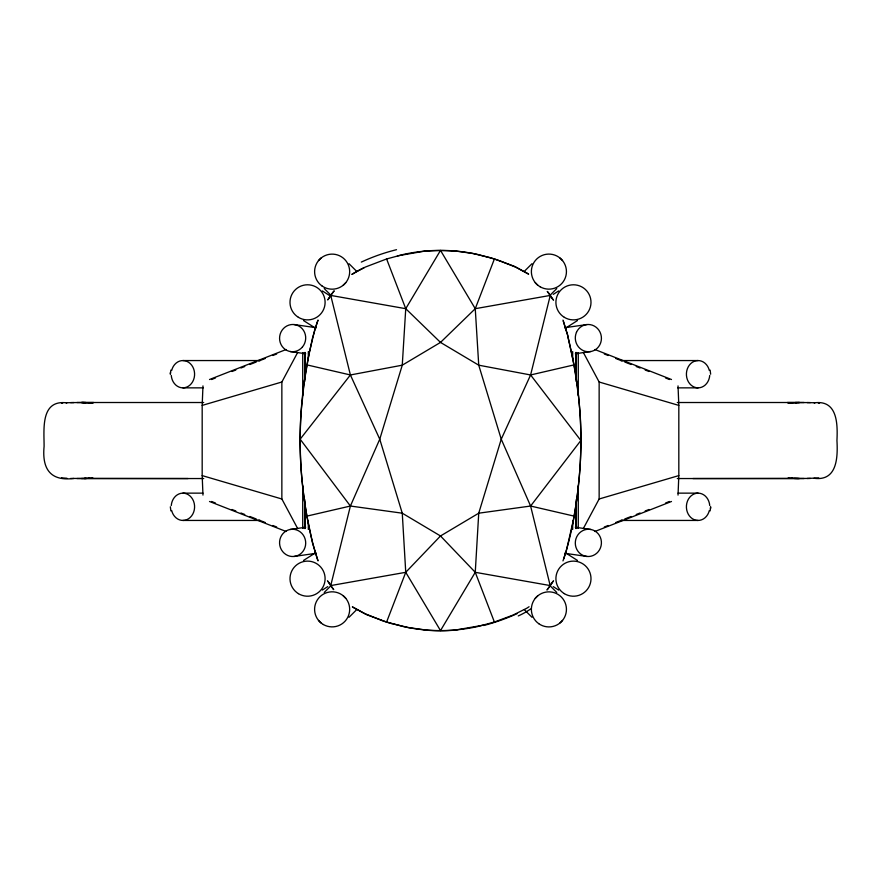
<?xml version="1.0" encoding="UTF-8"?>
<svg xmlns="http://www.w3.org/2000/svg" width="881" height="881" viewBox="0 0 881 881"><rect width="100%" height="100%" fill="white"/><g stroke="black" fill="none" stroke-linecap="round" stroke-linejoin="round"><path stroke-width="1.32" d="M305.002 528.578L305.123 523.193M575.877 357.807L575.998 352.422M202.971 495.089L202.178 475.597L202.178 405.403L202.971 385.911M678.029 495.089L678.822 475.597L678.822 405.403L678.029 385.911M529.074 606.723A73.057 64.776 -33.1 0 1 526.816 608.22L512.874 615.158L494.395 622.03L475.255 572.309L478.735 513.194L501.245 439.19L530.604 374.965L550.262 295.421L547.398 291.556M351.904 274.299L365.329 267.064L386.605 258.97L405.745 308.691L402.265 365.186L379.755 439.19L350.396 506.035L330.738 585.579L333.602 589.444M170.485 372.289L170.341 374.205L170.859 370.108M301.093 412.121L304.187 382.112L309.484 351.387M710.515 508.711L710.659 506.795L710.141 510.892M318.03 560.889L312.557 543.159L306.929 516.112A364.525 310.53 85 0 1 300.102 439.19A364.778 310.773 -84.8 0 1 306.94 364.888L307.744 360.406M573.256 520.594L574.071 516.112A364.646 310.652 -84.9 0 0 580.898 440.5A364.646 310.652 84.9 0 0 574.06 364.888L567.243 333.348M307.788 360.23L312.557 337.841L317.138 322.501M573.212 520.77L566.384 550.581M309.616 351.178L314.616 330.408M303.769 353.677L303.956 352.896M577.044 528.104L577.231 527.323M314.77 329.879L318.03 320.111M566.23 551.11L563.697 558.928M562.97 560.889C573.057 531.265 577.407 499.968 579.907 468.868A281.149 189.624 -90 0 0 579.995 412.121L578.399 394.963M317.325 321.972L317.898 320.409M546.914 590.006A73.057 64.776 -33.1 0 0 550.173 585.535L530.604 506.035L501.245 439.19L478.735 365.186L475.255 308.691L494.395 258.97L514.207 266.238L528.501 273.98M352.499 607.02L366.793 614.762L386.605 622.03L405.745 572.309L440.5 535.967L478.735 513.194L530.604 506.035L574.071 516.112M297.657 528.534L281.854 498.987L281.854 382.013L297.657 352.466M583.343 528.534L599.146 498.987L599.146 382.013L583.343 352.466M328.15 299.309L330.738 295.421L405.745 308.691L440.5 250.402A153.085 135.751 9 0 1 477.755 254.466L494.395 258.97M552.85 581.691L550.262 585.579L475.255 572.309L440.5 630.598A153.085 135.751 9 0 1 403.245 626.534L386.605 622.03M553.51 580.645L548.643 587.88A62.573 46.319 -59.8 0 1 547.376 589.609M327.721 299.981L332.544 292.866A62.892 46.671 -59.8 0 1 333.866 291.248M530.604 506.035L580.854 440.5L530.604 374.965L478.735 365.186L440.5 342.412L405.745 308.691M334.185 290.785L330.738 295.421L350.396 374.965L379.755 439.19L402.265 513.194L405.745 572.309L440.5 630.598A153.085 135.751 -9 0 0 477.755 626.534L494.395 622.03M552.85 299.309L550.262 295.421L475.255 308.691L440.5 342.412L402.265 365.186L350.396 374.965L300.146 439.19L350.396 506.035L402.265 513.194L440.5 535.967L475.255 572.309M318.481 260.567L321.014 258.023M345.748 282.702L343.216 285.235M535.252 598.298L537.784 595.765M562.519 620.433L559.986 622.977M524.393 271.282L531.981 263.716M549.931 295.377L556.759 288.561M324.241 592.439L331.069 585.623M349.019 617.284L356.607 609.718M553.235 294.375L558.664 290.928M565.272 328.305L577.462 320.563M303.538 560.437L315.728 552.695M322.336 590.072L327.765 586.625M209.513 379.513L286.127 349.515M211.561 379.513L215.393 378.004M231.989 371.507L235.822 370.009M240.931 368.005L244.764 366.507M249.863 364.514L256.25 362.014M258.805 361.012L265.192 358.512M272.846 355.506L276.678 354.008M604.322 526.992L608.154 525.494M615.808 522.488L622.195 519.988M624.75 518.986L631.137 516.486M636.236 514.493L640.069 512.995M645.178 510.991L649.011 509.493M665.607 502.996L669.439 501.487M594.873 531.485L671.487 501.487M386.605 258.97L403.245 254.477A153.085 135.751 -9 0 1 440.5 250.391L475.255 308.691M202.178 405.403L281.854 382.013M599.146 498.987L678.822 475.597M397.419 255.875L424.345 251.173M483.581 625.125L456.655 629.827M530.604 374.965L574.071 364.888M306.929 516.112L350.396 506.035M405.745 572.309L330.738 585.579L328.15 581.691M66.416 402.793C40.317 399.776 44.149 429.554 44.094 446.381C41.936 468.659 50.14 481.466 73.861 478.46M814.011 478.273C837.413 481.478 837.853 456.997 836.95 440.511C837.699 424.389 837.677 399.842 814.584 402.793M564.996 327.688L587.032 324.527M575.293 353.755L590.909 351.519M290.091 529.481L305.707 527.245M293.968 556.473A13.644 13.05 81.9 0 0 303.218 535.031A13.644 13.05 81.9 0 0 280.709 537.157A13.644 13.05 81.9 0 0 293.968 556.473L316.004 553.312M62.683 403.113L61.461 403.201M788.451 403.113L792.768 402.76M788.165 403.113L799.519 402.507L795.609 402.507M88.794 478.24L92.835 477.92M818.735 477.92L807.139 478.46M66.009 402.793L66.989 402.76M88.232 478.273L89.102 478.24M66.582 402.76L73.861 402.584M84.565 478.449L88.541 478.273M795.312 402.573L796.435 402.584M85.688 478.449L84.246 478.449M81.481 478.526L86.668 478.46M787.339 402.507L810.432 402.584M819.539 403.201L818.317 403.113M182.907 360.56L260.192 360.549M620.808 360.549L698.093 360.56M182.907 387.86L203.247 387.86M677.753 387.86L698.093 387.86M70.568 402.584L93.661 402.507M76.922 402.507L203.709 402.518M804.078 402.507L677.291 402.518M92.835 403.113L82.506 402.507M807.139 402.584L814.418 402.76M70.568 478.449L188.049 478.548M76.922 478.526L203.709 478.548M677.291 478.548L804.078 478.526M692.951 478.548L810.432 478.449M182.907 493.14L202.949 493.14M678.051 493.14L698.093 493.14M182.907 520.44L260.148 520.451M620.852 520.451L698.093 520.44M792.46 478.273L799.519 478.526M61.472 477.832L66.989 478.273M794.332 478.46L798.494 478.526M814.011 402.76L814.991 402.793M88.232 402.76L92.549 403.113M791.898 478.24L792.768 478.273M788.165 477.92L792.206 478.24M456.655 251.173L472.811 253.475L489.561 257.505A161.322 126.379 23.6 0 1 499.329 260.666M424.345 629.827L408.189 627.525L391.428 623.495M293.968 324.527L316.004 327.688M290.091 351.519L305.707 353.755M575.293 527.245L590.909 529.481A13.644 13.05 -81.9 0 1 598.188 551.737A13.644 13.05 -81.9 0 1 575.998 547.442A13.644 13.05 -81.9 0 1 590.909 529.481M564.996 553.312L587.032 556.473M306.929 364.888L350.396 374.965M599.146 382.013L678.822 405.403M202.178 475.597L281.854 498.987M499.34 260.6L516.233 267.395L528.6 274.145M381.66 620.4L364.767 613.605L352.4 606.855M594.873 349.515L671.487 379.513M604.322 354.008L608.154 355.506M615.808 358.512L622.195 361.012M624.75 362.014L631.137 364.514M636.236 366.507L640.069 368.005M645.178 370.009L649.011 371.507M665.607 378.004L669.439 379.513M211.561 501.487L215.393 502.996M231.989 509.493L235.822 510.991M240.931 512.995L244.764 514.493M249.863 516.486L256.25 518.986M258.805 519.988L265.192 522.488M272.846 525.494L276.678 526.992M209.513 501.487L286.127 531.485M322.336 290.928L330.485 296.104M303.538 320.563L315.728 328.305M565.272 552.695L577.462 560.437M553.235 586.625L558.664 590.072M559.986 258.023L562.519 260.567M537.784 285.235L535.252 282.702M343.216 595.765L345.748 598.298M321.014 622.977L318.481 620.433M349.019 263.716L356.607 271.282M324.241 288.561L331.069 295.377M549.931 585.623L556.759 592.439M524.393 609.718L531.981 617.284M548.643 293.109L553.51 300.355M327.49 580.645L332.357 587.88A63.014 46.979 59.9 0 0 333.624 589.609M562.97 320.111L568.102 336.806M317.843 560.426C308.141 530.869 303.493 499.813 301.093 468.879M563.4 321.301L567.177 333.547M577.044 352.896L577.231 353.677M303.769 527.323L303.956 528.104M710.141 370.108L710.659 374.205M170.859 510.892L170.341 506.795M575.877 523.193L575.998 528.578M305.002 352.422L305.123 357.807M578.277 352.62L578.277 395.184M578.277 485.816L578.277 528.38M576.229 352.62L576.229 381.462M576.229 499.538L576.229 528.38M575.998 352.543L575.998 374.535M575.998 506.465L575.998 528.457M572.672 351.541L572.672 360.076M572.672 520.924L572.672 529.459M308.328 351.541L308.328 360.076M308.328 520.924L308.328 529.459M305.002 352.543L305.002 374.535M305.002 506.465L305.002 528.457M304.771 352.62L304.771 381.462M304.771 499.538L304.771 528.38M302.723 352.62L302.723 395.184M302.723 485.816L302.723 528.38M361.32 262.086A156.774 126.567 -24.5 0 1 396.516 249.697M352.158 274.299A64.203 50.547 -23.8 0 1 363.974 267.747M391.417 623.561A161.851 127.305 23.7 0 1 381.638 620.455M517.191 613.594A160.408 126.258 -23.6 0 1 483.647 625.51M456.677 629.981A133.494 104.685 0 0 1 424.323 629.992M530.692 608.947A65.062 54.853 -22.5 0 1 518.259 615.94M567.882 336.872A305.311 210.273 79.9 0 1 578.211 394.963M547.321 291.446A62.43 45.999 59.8 0 1 548.61 293.131M424.367 251.327A133.174 103.87 0 0 1 456.633 251.327M301.159 468.868A289.177 200.394 90 0 1 301.159 412.132M171.674 370.449A13.644 11.684 -90 0 1 190.252 363.589A13.644 11.684 -90 0 1 188.413 386.241A13.644 11.684 -90 0 1 171.266 375.438M171.266 505.562A13.644 11.684 -90 0 1 188.413 494.759A13.644 11.684 -90 0 1 190.252 517.411A13.644 11.684 -90 0 1 171.674 510.551M709.326 510.551A13.644 11.684 -90 0 1 690.748 517.411A13.644 11.684 -90 0 1 692.587 494.759A13.644 11.684 -90 0 1 709.734 505.562M709.734 375.438A13.644 11.684 -90 0 1 692.587 386.241A13.644 11.684 -90 0 1 690.748 363.589A13.644 11.684 -90 0 1 709.326 370.449M86.03 402.584L81.481 402.507L86.03 402.584M321.983 285.94A17.532 17.532 0 0 0 349.592 273.297A17.532 17.532 0 0 0 324.836 255.71A17.532 17.532 0 0 0 321.983 285.94M298.373 317.303A17.554 17.554 0 0 0 325.1 302.8A17.554 17.554 0 0 0 299.177 286.909A17.554 17.554 0 0 0 298.373 317.303M564.336 317.336A17.554 17.554 0 0 0 590.997 302.734A17.554 17.554 0 0 0 565.018 286.942A17.554 17.554 0 0 0 564.336 317.336M540.108 286.777A17.532 17.532 0 0 0 566.439 271.656A17.532 17.532 0 0 0 540.174 256.415A17.532 17.532 0 0 0 540.108 286.777M538.754 623.682A17.532 17.532 0 0 0 566.362 611.029A17.532 17.532 0 0 0 541.606 593.442A17.532 17.532 0 0 0 538.754 623.682M564.28 593.629A17.554 17.554 0 0 0 590.997 579.125A17.554 17.554 0 0 0 565.073 563.245A17.554 17.554 0 0 0 564.28 593.629M298.428 593.662A17.554 17.554 0 0 0 325.1 579.059A17.554 17.554 0 0 0 299.122 563.267A17.554 17.554 0 0 0 298.428 593.662M323.338 624.519A17.532 17.532 0 0 0 349.669 609.388A17.532 17.532 0 0 0 323.393 594.146A17.532 17.532 0 0 0 323.338 624.519M302.458 346.971A13.644 13.05 -81.9 0 0 295.168 324.704A13.644 13.05 -81.9 0 0 280.268 342.665A13.644 13.05 -81.9 0 0 302.458 346.971M576.449 332.379A13.644 13.05 81.9 0 0 589.708 351.695A13.644 13.05 81.9 0 0 598.948 330.265A13.644 13.05 81.9 0 0 576.449 332.379"/></g></svg>
